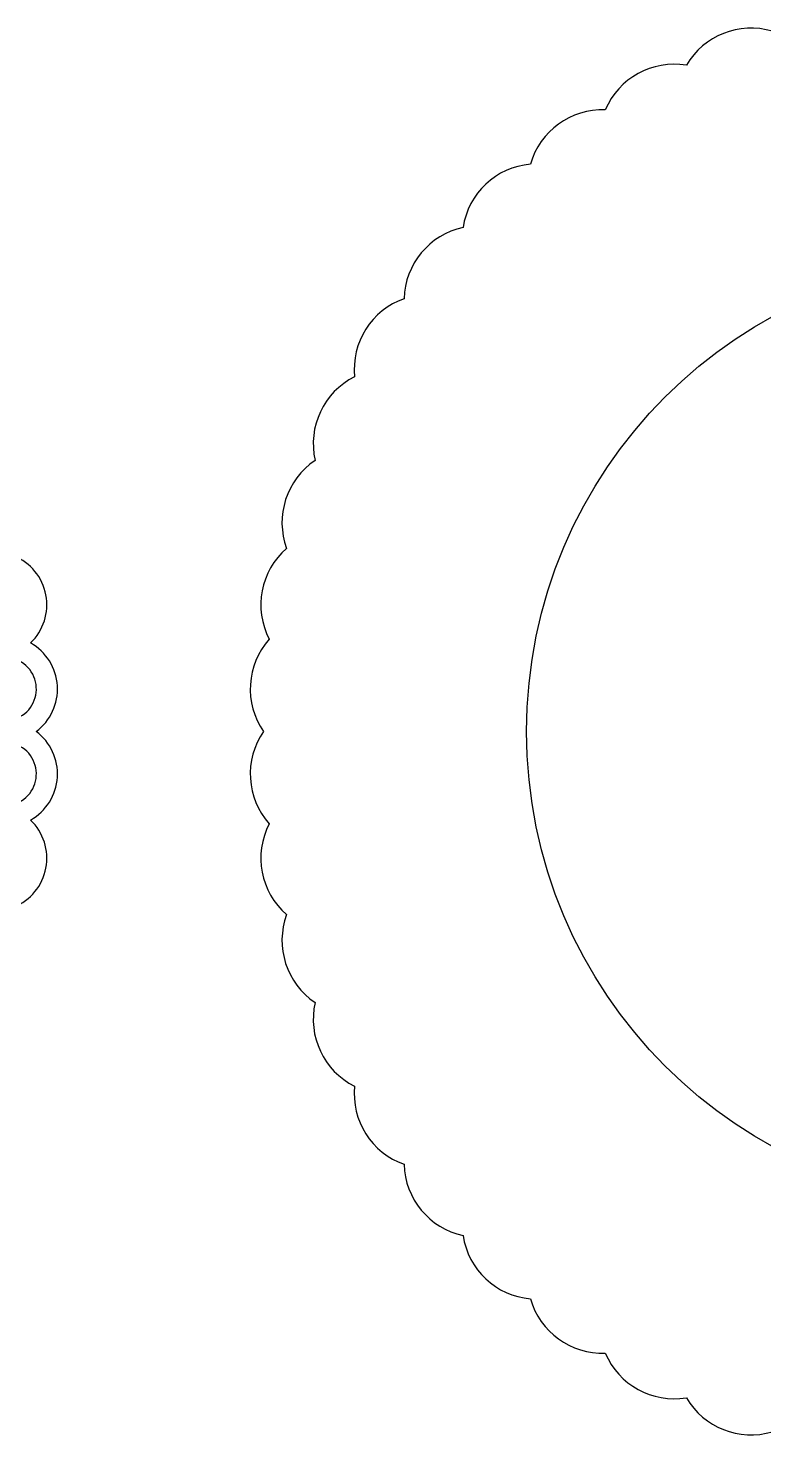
# Model space of a CAD drawing. Extents: x -1132 to -515, y -414 to -133.
# Drawn here: x -696.5 to -629.6, y -265.2 to -137.4 of the extents above; entities that cross this region are included whole.
import ezdxf

# ---------------------------------------------------------------- set-up
doc = ezdxf.new("R2010")
doc.units = 0
doc.layers.get('0').update_dxf_attribs({"linetype": 'CONTINUOUS'})

msp = doc.modelspace()

# ---------------------------------------------------------------- linework, layer by layer
msp.add_circle((-608.191345, -201.306718), 43)
for centre, radius, start, end in [((-630.802181, -144.198263), 6.802, 73.459051, 149.740949), ((-637.781476, -147.482469), 6.802, 80.659051, 156.940949), ((-644.294116, -151.615516), 6.802, 87.859051, 164.140949), ((-650.237394, -156.532223), 6.802, 95.059051, 171.340949), ((-655.51758, -162.155051), 6.802, 102.259051, 178.540949), ((-660.051404, -168.395324), 6.802, 109.459051, 185.740949), ((-663.767363, -175.154629), 6.802, 116.659051, 192.940949), ((-666.606855, -182.326368), 6.802, 123.859051, 200.140949), ((-668.5251, -189.797438), 6.802, 131.059051, 207.340949), ((-699.571311, -189.797438), 4.802, 313.768547, 67.831453), ((-669.491846, -197.450017), 6.802, 138.259051, 214.540949), ((-698.604566, -197.450017), 4.802, 306.568547, 60.631453), ((-698.604566, -197.450017), 2.8812, 245.849113, 121.350887), ((-698.604566, -205.163418), 4.802, 299.368547, 53.431453), ((-669.491846, -205.163418), 6.802, 145.459051, 221.740949), ((-698.604566, -205.163418), 2.8812, 238.649113, 114.150887), ((-699.571311, -212.815997), 4.802, 292.168547, 46.231453), ((-668.5251, -212.815997), 6.802, 152.659051, 228.940949), ((-666.606855, -220.287068), 6.802, 159.859051, 236.140949), ((-663.767363, -227.458807), 6.802, 167.059051, 243.340949), ((-660.051404, -234.218112), 6.802, 174.259051, 250.540949), ((-655.51758, -240.458385), 6.802, 181.459051, 257.740949), ((-650.237394, -246.081212), 6.802, 188.659051, 264.940949), ((-644.294116, -250.997919), 6.802, 195.859051, 272.140949), ((-637.781476, -255.130966), 6.802, 203.059051, 279.340949), ((-630.802181, -258.415173), 6.802, 210.259051, 286.540949)]:
    msp.add_arc(centre, radius, start, end)

doc.saveas('drawing.dxf')
